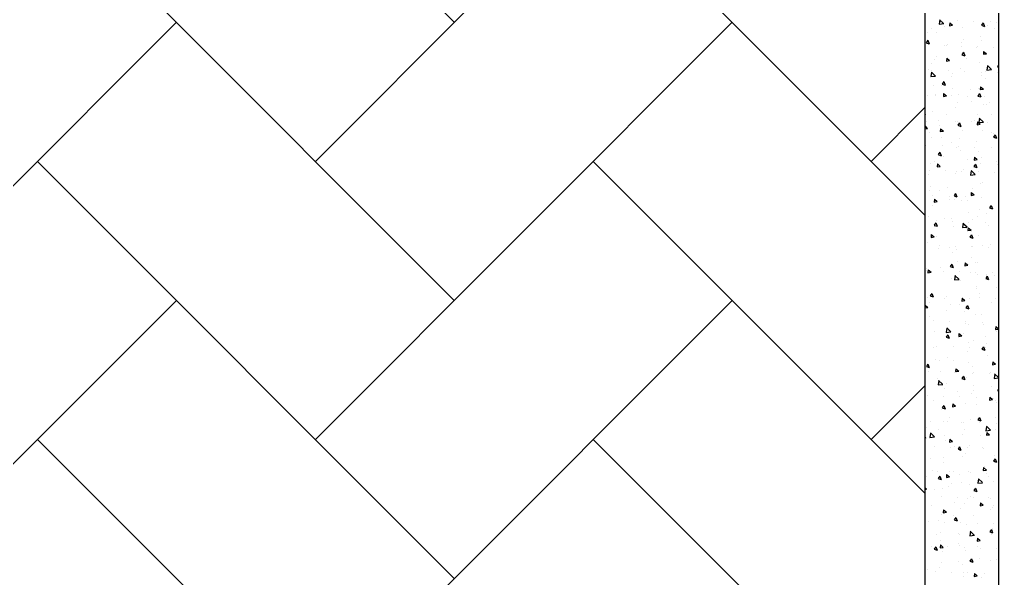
# Model space of a CAD drawing. Header units: millimetres. Extents: x 331487 to 517269, y 198509 to 399936.
# Drawn here: x 412902 to 414895, y 374397 to 375534 of the extents above; entities that cross this region are included whole.
import ezdxf

# ---------------------------------------------------------------- set-up
doc = ezdxf.new("R2010")
doc.units = ezdxf.units.MM
doc.header["$MEASUREMENT"] = 0
doc.layers.add('BEAM', color=1, linetype='Continuous', lineweight=5)
doc.layers.add('COLUMN', color=6, linetype='Continuous')

msp = doc.modelspace()

# ---------------------------------------------------------------- linework, layer by layer
at = {"layer": 'BEAM', "color": 253, "linetype": 'Continuous', "ltscale": 750}
for p, q in [((413787.3, 375528.6), (412938.8, 376377.1)), ((413504.5, 375245.7), (414353, 376094.2)), ((413787.3, 374962.9), (412938.8, 375811.4)), ((414745.1, 375136.4), (414070.2, 375811.4)), ((412373.1, 374680), (413221.7, 375528.6)), ((413504.5, 374680), (414353, 375528.6)), ((414635.9, 375245.7), (414745.1, 375355)), ((413787.3, 374397.2), (412938.8, 375245.7)), ((414745.1, 374570.8), (414070.2, 375245.7)), ((412373.1, 374114.3), (413221.7, 374962.9)), ((413504.5, 374114.3), (414353, 374962.9)), ((414635.9, 374680), (414745.1, 374789.3)), ((413549.6, 374069.2), (412938.8, 374680)), ((414681, 374069.3), (414070.2, 374680))]:
    msp.add_line(p, q, dxfattribs=at)
at = {"layer": 'COLUMN'}
for p, q in [((414745.1, 376429.3), (414745.1, 374069.3)), ((414895.1, 376429.3), (414895.1, 374069.3))]:
    msp.add_line(p, q, dxfattribs=at)
at = {"layer": 'COLUMN', "color": 2, "linetype": 'Continuous'}
for p, q in [((414759.8, 375516.8), (414759.8, 375516.8)), ((414775.6, 375533.6), (414774.2, 375524.7)), ((414774.2, 375524.7), (414783.7, 375525.8)), ((414775.3, 375533.9), (414783.4, 375526.1)), ((414778.6, 375533.1), (414778.6, 375533.1)), ((414785.3, 375519.6), (414785.3, 375519.6)), ((414796.1, 375527.2), (414795.5, 375521.2)), ((414795.5, 375521.2), (414801.8, 375522.4)), ((414796.1, 375527.2), (414801.8, 375522.4)), ((414811.9, 375531.9), (414811.9, 375531.9)), ((414821.4, 375518.3), (414821.4, 375518.3)), ((414845.2, 375530.7), (414845.2, 375530.7)), ((414864.3, 375527.3), (414860.9, 375522.4)), ((414860.9, 375522.4), (414867, 375520.3)), ((414864.3, 375527.3), (414867, 375520.3)), ((414872.4, 375521.3), (414872.4, 375521.3)), ((414878.4, 375529.4), (414878.4, 375529.4)), ((414886.4, 375516.5), (414886.4, 375516.5)), ((414892, 375528.9), (414892, 375528.9)), ((414750.8, 375508), (414750.8, 375508)), ((414768.2, 375507.3), (414768.2, 375507.3)), ((414858.9, 375500.2), (414858.9, 375500.2)), ((414751.5, 375492), (414748.2, 375487)), ((414748.2, 375487), (414754.2, 375485)), ((414751.5, 375492), (414754.2, 375485)), ((414752.8, 375482.4), (414752.8, 375482.4)), ((414754.7, 375486.2), (414754.7, 375486.2)), ((414786.1, 375481.2), (414786.1, 375481.2)), ((414790.2, 375481.7), (414790.2, 375481.7)), ((414791.7, 375482.5), (414791.7, 375482.5)), ((414819.3, 375487.8), (414819.3, 375487.8)), ((414819.4, 375479.9), (414819.4, 375479.9)), ((414824.7, 375493.3), (414824.7, 375493.3)), ((414851.4, 375478.3), (414851.4, 375478.3)), ((414852.7, 375478.7), (414852.7, 375478.7)), ((414860.8, 375492), (414860.8, 375492)), ((414885.9, 375477.5), (414885.9, 375477.5)), ((414769.8, 375458.5), (414769.8, 375458.5)), ((414789.8, 375455.5), (414789.3, 375449.5)), ((414789.8, 375455.5), (414795.5, 375450.7)), ((414824, 375467.6), (414820.7, 375462.7)), ((414820.7, 375462.7), (414826.7, 375460.6)), ((414824, 375467.6), (414826.7, 375460.6)), ((414829.7, 375455.4), (414829.7, 375455.4)), ((414864.1, 375467), (414864.1, 375467)), ((414865, 375469.4), (414864.5, 375463.4)), ((414864.5, 375463.4), (414870.8, 375464.5)), ((414865, 375469.4), (414870.8, 375464.5)), ((414870.1, 375467.9), (414870.1, 375467.9)), ((414759.1, 375444.9), (414759.1, 375444.9)), ((414765.9, 375453.9), (414765.9, 375453.9)), ((414789.3, 375449.5), (414795.5, 375450.7)), ((414817, 375434.4), (414817, 375434.4)), ((414856.7, 375446.8), (414856.7, 375446.8)), ((414873, 375440.1), (414871.6, 375431.2)), ((414872.7, 375440.4), (414880.8, 375432.6)), ((414895.1, 375441.2), (414893.2, 375438.3)), ((414893.2, 375438.3), (414895.1, 375437.7)), ((414752.5, 375432.8), (414752.5, 375432.8)), ((414757.6, 375418), (414767.1, 375419.1)), ((414759, 375426.8), (414757.7, 375418)), ((414758.7, 375427.1), (414766.9, 375419.3)), ((414759.8, 375431), (414759.8, 375431)), ((414762.4, 375419.8), (414762.4, 375419.8)), ((414793.1, 375429.8), (414793.1, 375429.8)), ((414798.6, 375418.6), (414798.6, 375418.6)), ((414801.8, 375424.2), (414801.8, 375424.2)), ((414826.4, 375428.6), (414826.4, 375428.6)), ((414859.7, 375427.4), (414859.7, 375427.4)), ((414861.4, 375420), (414861.4, 375420)), ((414867.9, 375414.5), (414867.9, 375414.5)), ((414869.1, 375429.1), (414869.1, 375429.1)), ((414871.6, 375431.2), (414881.1, 375432.3)), ((414893, 375426.2), (414893, 375426.2)), ((414763.7, 375400.5), (414763.7, 375400.5)), ((414779.8, 375400.2), (414779.8, 375400.2)), ((414783.8, 375408), (414780.4, 375403)), ((414780.4, 375403), (414786.5, 375400.9)), ((414783.8, 375408), (414786.5, 375400.9)), ((414858.7, 375397.6), (414858.2, 375391.7)), ((414858.7, 375397.6), (414864.5, 375392.8)), ((414750.2, 375379.4), (414750.2, 375379.4)), ((414766.2, 375380.5), (414766.2, 375380.5)), ((414767.4, 375382), (414767.4, 375382)), ((414783.5, 375383.8), (414783, 375377.8)), ((414783, 375377.8), (414789.3, 375378.9)), ((414783.5, 375383.8), (414789.3, 375378.9)), ((414799.5, 375379.3), (414799.5, 375379.3)), ((414801.9, 375393.5), (414801.9, 375393.5)), ((414814.8, 375381), (414814.8, 375381)), ((414832.8, 375378.1), (414832.8, 375378.1)), ((414838, 375392.2), (414838, 375392.2)), ((414856.3, 375383.6), (414852.9, 375378.6)), ((414852.9, 375378.6), (414859, 375376.6)), ((414854.4, 375393.4), (414854.4, 375393.4)), ((414856.3, 375383.6), (414859, 375376.6)), ((414858.2, 375391.7), (414864.5, 375392.8)), ((414866.1, 375376.9), (414866.1, 375376.9)), ((414806.8, 375355.6), (414806.8, 375355.6)), ((414811.8, 375365.8), (414811.8, 375365.8)), ((414841.3, 375367.2), (414841.3, 375367.2)), ((414865.6, 375361.1), (414865.6, 375361.1)), ((414871.4, 375361.7), (414871.4, 375361.7)), ((414877.4, 375365.9), (414877.4, 375365.9)), ((414745.1, 375344), (414746.2, 375341.3)), ((414745.1, 375341.6), (414746.2, 375341.3)), ((414761.4, 375347.1), (414761.4, 375347.1)), ((414789.8, 375341.9), (414789.8, 375341.9)), ((414852.2, 375340), (414852.2, 375340)), ((414880.7, 375340.9), (414880.7, 375340.9)), ((414745.1, 375317.6), (414750.3, 375312.6)), ((414748, 375326), (414748, 375326)), ((414773.7, 375328.6), (414773.7, 375328.6)), ((414775.7, 375318.8), (414775.7, 375318.8)), ((414807, 375327.4), (414807, 375327.4)), ((414812.5, 375327.6), (414812.5, 375327.6)), ((414816, 375323.9), (414812.7, 375319)), ((414812.7, 375319), (414818.7, 375316.9)), ((414816, 375323.9), (414818.7, 375316.9)), ((414840.3, 375326.1), (414840.3, 375326.1)), ((414846.3, 375329.3), (414846.3, 375329.3)), ((414852.5, 375325.9), (414851.9, 375319.9)), ((414851.9, 375319.9), (414858.2, 375321.1)), ((414852.5, 375325.9), (414858.2, 375321.1)), ((414856.4, 375333.4), (414855.1, 375324.5)), ((414855.1, 375324.5), (414864.6, 375325.6)), ((414856.2, 375333.7), (414864.3, 375325.9)), ((414873.6, 375324.9), (414873.6, 375324.9)), ((414745.1, 375311.7), (414750.6, 375312.3)), ((414754.8, 375303.7), (414754.8, 375303.7)), ((414777.2, 375312), (414776.7, 375306.1)), ((414776.7, 375306.1), (414783, 375307.2)), ((414777.2, 375312), (414783, 375307.2)), ((414821.8, 375307.5), (414821.8, 375307.5)), ((414863.3, 375307.7), (414863.3, 375307.7)), ((414881.4, 375303.4), (414881.4, 375303.4)), ((414888.5, 375299.6), (414885.2, 375294.6)), ((414885.7, 375303), (414885.7, 375303)), ((414888.5, 375299.6), (414891.2, 375292.6)), ((414747.5, 375278.4), (414747.5, 375278.4)), ((414759.2, 375293.7), (414759.2, 375293.7)), ((414779, 375293.8), (414779, 375293.8)), ((414780.8, 375277.2), (414780.8, 375277.2)), ((414799.8, 375283.6), (414799.8, 375283.6)), ((414814.1, 375276), (414814.1, 375276)), ((414815.2, 375292.5), (414815.2, 375292.5)), ((414849.9, 375286.7), (414849.9, 375286.7)), ((414885.2, 375294.6), (414891.2, 375292.6)), ((414745.7, 375272.6), (414745.7, 375272.6)), ((414775.8, 375264.2), (414772.4, 375259.3)), ((414772.4, 375259.3), (414778.5, 375257.2)), ((414775.8, 375264.2), (414778.5, 375257.2)), ((414784, 375255.9), (414784, 375255.9)), ((414810.3, 375274.3), (414810.3, 375274.3)), ((414818.5, 375267.5), (414818.5, 375267.5)), ((414847.3, 375274.8), (414847.3, 375274.8)), ((414854.6, 375266.2), (414854.6, 375266.2)), ((414880.6, 375273.6), (414880.6, 375273.6)), ((414756.9, 375240.3), (414756.9, 375240.3)), ((414764.8, 375245.4), (414764.8, 375245.4)), ((414771, 375240.3), (414770.4, 375234.3)), ((414770.4, 375234.3), (414776.7, 375235.5)), ((414771, 375240.3), (414776.7, 375235.5)), ((414831.8, 375249.2), (414831.8, 375249.2)), ((414848.3, 375239.9), (414844.9, 375234.9)), ((414846.2, 375254.2), (414845.7, 375248.2)), ((414845.7, 375248.2), (414851.9, 375249.4)), ((414846.2, 375254.2), (414851.9, 375249.4)), ((414848.3, 375239.9), (414851, 375232.9)), ((414857.9, 375241.2), (414857.9, 375241.2)), ((414861.1, 375254.4), (414861.1, 375254.4)), ((414891.5, 375245.1), (414891.5, 375245.1)), ((414894, 375239.9), (414894, 375239.9)), ((414752.9, 375219), (414752.9, 375219)), ((414753.9, 375227.9), (414753.9, 375227.9)), ((414787.2, 375226.7), (414787.2, 375226.7)), ((414808, 375220.9), (414808, 375220.9)), ((414809.8, 375225.2), (414809.8, 375225.2)), ((414820.5, 375225.5), (414820.5, 375225.5)), ((414823.4, 375229.6), (414823.4, 375229.6)), ((414839.9, 375226.7), (414838.5, 375217.8)), ((414838.5, 375217.8), (414848, 375218.9)), ((414839.6, 375226.9), (414847.7, 375219.1)), ((414844.9, 375234.9), (414851, 375232.9)), ((414847.7, 375233.3), (414847.7, 375233.3)), ((414853.7, 375224.3), (414853.7, 375224.3)), ((414887, 375223.1), (414887, 375223.1)), ((414858.8, 375201), (414858.8, 375201)), ((414862.9, 375203.3), (414862.9, 375203.3)), ((414754.6, 375187), (414754.6, 375187)), ((414756.2, 375194), (414756.2, 375194)), ((414761.4, 375176), (414761.4, 375176)), ((414774.8, 375187.1), (414774.8, 375187.1)), ((414792.3, 375192.7), (414792.3, 375192.7)), ((414808, 375180.2), (414804.7, 375175.2)), ((414804.7, 375175.2), (414810.7, 375173.2)), ((414808, 375180.2), (414810.7, 375173.2)), ((414839.9, 375182.5), (414839.4, 375176.5)), ((414839.4, 375176.5), (414845.7, 375177.6)), ((414839.9, 375182.5), (414845.7, 375177.6)), ((414841.8, 375190.9), (414841.8, 375190.9)), ((414845.4, 375179.9), (414845.4, 375179.9)), ((414761.2, 375156.1), (414761.2, 375156.1)), ((414764.7, 375168.6), (414764.2, 375162.6)), ((414764.2, 375162.6), (414770.4, 375163.8)), ((414764.7, 375168.6), (414770.4, 375163.8)), ((414794.7, 375174.8), (414794.7, 375174.8)), ((414795.6, 375167.7), (414795.6, 375167.7)), ((414805.7, 375167.5), (414805.7, 375167.5)), ((414819.8, 375166.9), (414819.8, 375166.9)), ((414828, 375173.6), (414828, 375173.6)), ((414831.8, 375166.4), (414831.8, 375166.4)), ((414861.2, 375172.3), (414861.2, 375172.3)), ((414880.5, 375155.9), (414877.2, 375150.9)), ((414880.5, 375155.9), (414883.2, 375148.9)), ((414894.5, 375171.1), (414894.5, 375171.1)), ((414835.1, 375141.4), (414835.1, 375141.4)), ((414856.6, 375147.6), (414856.6, 375147.6)), ((414871.2, 375140.1), (414871.2, 375140.1)), ((414877.2, 375150.9), (414883.2, 375148.9)), ((414752.4, 375133.6), (414752.4, 375133.6)), ((414767.8, 375120.5), (414764.4, 375115.6)), ((414764.4, 375115.5), (414770.4, 375113.5)), ((414767.8, 375120.5), (414770.4, 375113.5)), ((414768.4, 375124.7), (414768.4, 375124.7)), ((414784.8, 375128.7), (414784.8, 375128.7)), ((414800.6, 375129.8), (414800.6, 375129.8)), ((414801.7, 375123.4), (414801.7, 375123.4)), ((414823.3, 375119.9), (414822, 375111)), ((414823, 375120.2), (414831.2, 375112.4)), ((414835, 375122.2), (414835, 375122.2)), ((414843.1, 375126.5), (414843.1, 375126.5)), ((414851.8, 375132.6), (414851.8, 375132.6)), ((414868.3, 375121), (414868.3, 375121)), ((414758.4, 375096.9), (414757.9, 375090.9)), ((414758.4, 375096.9), (414764.2, 375092)), ((414803.5, 375114.1), (414803.5, 375114.1)), ((414822, 375111), (414831.5, 375112.1)), ((414829.9, 375108.6), (414829.9, 375108.6)), ((414833.6, 375110.7), (414833.1, 375104.8)), ((414833.1, 375104.8), (414839.4, 375105.9)), ((414833.6, 375110.7), (414839.4, 375105.9)), ((414840.3, 375096.2), (414836.9, 375091.2)), ((414840, 375103.5), (414840, 375103.5)), ((414840.3, 375096.2), (414843, 375089.2)), ((414874.5, 375115.1), (414874.5, 375115.1)), ((414750.1, 375080.2), (414750.1, 375080.2)), ((414757.9, 375090.9), (414764.2, 375092)), ((414769.5, 375093), (414769.5, 375093)), ((414836.9, 375091.2), (414843, 375089.2)), ((414854.3, 375094.2), (414854.3, 375094.2)), ((414879.5, 375077.2), (414879.5, 375077.2)), ((414772.8, 375067.9), (414772.8, 375067.9)), ((414774.8, 375074.1), (414774.8, 375074.1)), ((414794.9, 375070.4), (414794.9, 375070.4)), ((414801.2, 375060.7), (414801.2, 375060.7)), ((414808.1, 375072.9), (414808.1, 375072.9)), ((414808.9, 375066.7), (414808.9, 375066.7)), ((414840.9, 375073.1), (414840.9, 375073.1)), ((414841.4, 375071.7), (414841.4, 375071.7)), ((414861.8, 375074.2), (414861.8, 375074.2)), ((414874.7, 375070.5), (414874.7, 375070.5)), ((414800, 375036.5), (414796.7, 375031.5)), ((414800, 375036.5), (414802.7, 375029.5)), ((414812.2, 375041.6), (414812.2, 375041.6)), ((414827.4, 375039), (414826.8, 375033)), ((414827.4, 375039), (414833.1, 375034.2)), ((414839.9, 375050.3), (414839.9, 375050.3)), ((414848.4, 375040.4), (414848.4, 375040.4)), ((414852.1, 375040.8), (414852.1, 375040.8)), ((414745.2, 375016.2), (414745.2, 375016.2)), ((414747.9, 375026.8), (414747.9, 375026.8)), ((414749, 375023.4), (414749, 375023.4)), ((414752.1, 375025.1), (414751.6, 375019.2)), ((414751.6, 375019.2), (414757.9, 375020.3)), ((414752.1, 375025.1), (414757.9, 375020.3)), ((414777.8, 375030.1), (414777.8, 375030.1)), ((414782.3, 375022.2), (414782.3, 375022.2)), ((414796.7, 375031.5), (414802.7, 375029.5)), ((414815.6, 375021), (414815.6, 375021)), ((414826.8, 375033), (414833.1, 375034.2)), ((414838.6, 375019.7), (414838.6, 375019.7)), ((414848.9, 375019.8), (414848.9, 375019.8)), ((414871.8, 375015.9), (414871.8, 375015.9)), ((414882.2, 375018.6), (414882.2, 375018.6)), ((414799, 375007.3), (414799, 375007.3)), ((414804.9, 375012.1), (414804.9, 375012.1)), ((414806.8, 375013.2), (414805.4, 375004.3)), ((414805.4, 375004.3), (414814.9, 375005.4)), ((414806.5, 375013.5), (414814.6, 375005.7)), ((414817.2, 375003.8), (414817.2, 375003.8)), ((414851.6, 375015.3), (414851.6, 375015.3)), ((414872.5, 375012.2), (414869.2, 375007.2)), ((414869.2, 375007.2), (414875.2, 375005.2)), ((414872.5, 375012.2), (414875.2, 375005.2)), ((414887.8, 375014.1), (414887.8, 375014.1)), ((414746.6, 374993.2), (414746.6, 374993.2)), ((414759.8, 374976.8), (414756.4, 374971.8)), ((414759.8, 374976.8), (414762.4, 374969.8)), ((414849.8, 374987.4), (414849.8, 374987.4)), ((414849.9, 374992), (414849.9, 374992)), ((414856.6, 374977.5), (414856.6, 374977.5)), ((414891.1, 374989), (414891.1, 374989)), ((414745.6, 374973.4), (414745.6, 374973.4)), ((414749.9, 374968.2), (414749.9, 374968.2)), ((414755.2, 374957.9), (414755.2, 374957.9)), ((414756.1, 374972.1), (414756.1, 374972.1)), ((414756.4, 374971.8), (414762.4, 374969.8)), ((414786.1, 374966.9), (414786.1, 374966.9)), ((414789.4, 374970.9), (414789.4, 374970.9)), ((414821.1, 374967.3), (414820.6, 374961.3)), ((414820.6, 374961.3), (414826.8, 374962.5)), ((414821.1, 374967.3), (414826.8, 374962.5)), ((414822.7, 374969.6), (414822.7, 374969.6)), ((414836.4, 374966.4), (414836.4, 374966.4)), ((414855.9, 374968.4), (414855.9, 374968.4)), ((414881.8, 374957.6), (414881.8, 374957.6)), ((414889.2, 374967.2), (414889.2, 374967.2)), ((414745.9, 374953.4), (414745.3, 374947.4)), ((414745.3, 374947.4), (414751.6, 374948.6)), ((414745.9, 374953.4), (414751.6, 374948.6)), ((414789.4, 374941.9), (414789.4, 374941.9)), ((414796.7, 374954), (414796.7, 374954)), ((414814.9, 374953.8), (414814.9, 374953.8)), ((414825.5, 374940.6), (414825.5, 374940.6)), ((414832.3, 374952.5), (414828.9, 374947.5)), ((414828.9, 374947.5), (414835, 374945.5)), ((414832.3, 374952.5), (414835, 374945.5)), ((414754.9, 374930.3), (414754.9, 374930.3)), ((414762.5, 374921.6), (414762.5, 374921.6)), ((414795.8, 374920.3), (414795.8, 374920.3)), ((414829.1, 374919.1), (414829.1, 374919.1)), ((414847.6, 374934.1), (414847.6, 374934.1)), ((414859.9, 374933.6), (414859.9, 374933.6)), ((414862.3, 374917.9), (414862.3, 374917.9)), ((414765.2, 374899.6), (414765.2, 374899.6)), ((414790.2, 374906.5), (414788.9, 374897.6)), ((414788.9, 374897.6), (414798.3, 374898.7)), ((414789.9, 374906.8), (414798.1, 374899)), ((414794.3, 374904), (414794.3, 374904)), ((414794.5, 374900.6), (414794.5, 374900.6)), ((414828.8, 374915.6), (414828.8, 374915.6)), ((414834.1, 374913), (414834.1, 374913)), ((414864.9, 374914.3), (414864.9, 374914.3)), ((414890, 374909.4), (414889.5, 374903.5)), ((414889.5, 374903.5), (414895.1, 374904.5)), ((414890, 374909.4), (414895.1, 374905.2)), ((414891.8, 374899.3), (414891.8, 374899.3)), ((414745.1, 374877), (414745.3, 374876.9)), ((414745.1, 374876.8), (414745.3, 374876.9)), ((414792, 374892.8), (414788.6, 374887.8)), ((414788.6, 374887.8), (414794.7, 374885.8)), ((414792, 374892.8), (414794.7, 374885.8)), ((414814.8, 374895.6), (414814.3, 374889.6)), ((414814.3, 374889.6), (414820.6, 374890.7)), ((414814.8, 374895.6), (414820.6, 374890.7)), ((414824.9, 374895.5), (414824.9, 374895.5)), ((414833.8, 374877.7), (414833.8, 374877.7)), ((414845.3, 374880.7), (414845.3, 374880.7)), ((414868.2, 374889.3), (414868.2, 374889.3)), ((414763.2, 374867.2), (414763.2, 374867.2)), ((414770, 374869.6), (414770, 374869.6)), ((414803.3, 374868.4), (414803.3, 374868.4)), ((414831.9, 374859.6), (414831.9, 374859.6)), ((414836.5, 374867.2), (414836.5, 374867.2)), ((414864.5, 374868.5), (414861.2, 374863.5)), ((414861.2, 374863.5), (414867.2, 374861.5)), ((414864.5, 374868.5), (414867.2, 374861.5)), ((414869.8, 374866), (414869.8, 374866)), ((414869.9, 374875.3), (414869.9, 374875.3)), ((414766.5, 374842.1), (414766.5, 374842.1)), ((414775.2, 374841.3), (414775.2, 374841.3)), ((414792.2, 374847.2), (414792.2, 374847.2)), ((414802.7, 374840.9), (414802.7, 374840.9)), ((414834.9, 374837.1), (414834.9, 374837.1)), ((414873.2, 374851.4), (414873.2, 374851.4)), ((414883.8, 374837.7), (414883.2, 374831.7)), ((414883.8, 374837.7), (414889.5, 374832.9)), ((414751.7, 374833.1), (414748.4, 374828.1)), ((414748.4, 374828.1), (414754.4, 374826.1)), ((414751.7, 374833.1), (414754.4, 374826.1)), ((414753.3, 374817.3), (414753.3, 374817.3)), ((414777, 374818.3), (414777, 374818.3)), ((414808.5, 374823.8), (414808, 374817.9)), ((414808, 374817.8), (414814.3, 374819)), ((414808.5, 374823.8), (414814.3, 374819)), ((414810.3, 374817.1), (414810.3, 374817.1)), ((414843, 374827.3), (414843, 374827.3)), ((414879.9, 374817), (414879.9, 374817)), ((414883.2, 374831.7), (414889.5, 374832.9)), ((414771.5, 374804.3), (414771.5, 374804.3)), ((414773.7, 374799.8), (414772.3, 374790.9)), ((414773.4, 374800), (414781.5, 374792.3)), ((414806, 374815.8), (414806, 374815.8)), ((414824.3, 374808.8), (414820.9, 374803.8)), ((414820.9, 374803.8), (414826.9, 374801.8)), ((414824.3, 374808.8), (414826.9, 374801.8)), ((414829.6, 374806.2), (414829.6, 374806.2)), ((414842.1, 374814.6), (414842.1, 374814.6)), ((414843.6, 374815.9), (414843.6, 374815.9)), ((414876.9, 374814.6), (414876.9, 374814.6)), ((414887.6, 374813), (414886.3, 374804.1)), ((414886.3, 374804.1), (414895.1, 374805.2)), ((414887.4, 374813.3), (414895.1, 374805.8)), ((414894.1, 374807.8), (414894.1, 374807.8)), ((414772.3, 374790.9), (414781.8, 374792)), ((414785.2, 374782.9), (414785.2, 374782.9)), ((414790, 374793.8), (414790, 374793.8)), ((414810.9, 374778), (414810.9, 374778)), ((414844.9, 374778.8), (414844.9, 374778.8)), ((414845.4, 374789.5), (414845.4, 374789.5)), ((414881.5, 374788.2), (414881.5, 374788.2)), ((414895.1, 374782), (414893.4, 374779.5)), ((414893.4, 374779.5), (414895.1, 374778.9)), ((414750.1, 374769), (414750.1, 374769)), ((414763.3, 374759), (414763.3, 374759)), ((414783.4, 374767.8), (414783.4, 374767.8)), ((414816.7, 374766.6), (414816.7, 374766.6)), ((414840.8, 374773.9), (414840.8, 374773.9)), ((414850, 374765.3), (414850, 374765.3)), ((414877.5, 374766), (414877, 374760)), ((414877, 374760), (414883.2, 374761.2)), ((414877.5, 374766), (414883.2, 374761.2)), ((414883.3, 374764.1), (414883.3, 374764.1)), ((414884.8, 374763.2), (414884.8, 374763.2)), ((414889.9, 374758.7), (414889.9, 374758.7)), ((414779.8, 374741.1), (414779.8, 374741.1)), ((414784, 374749.1), (414780.6, 374744.1)), ((414780.6, 374744.1), (414786.7, 374742.1)), ((414784, 374749.1), (414786.7, 374742.1)), ((414787.7, 374740.4), (414787.7, 374740.4)), ((414802.3, 374752.1), (414801.7, 374746.1)), ((414801.7, 374746.1), (414808, 374747.3)), ((414802.3, 374752.1), (414808, 374747.3)), ((414827.4, 374752.8), (414827.4, 374752.8)), ((414850.4, 374751.6), (414850.4, 374751.6)), ((414891.9, 374754.4), (414891.9, 374754.4)), ((414757.6, 374717), (414757.6, 374717)), ((414795.3, 374724.6), (414795.3, 374724.6)), ((414838.5, 374720.5), (414838.5, 374720.5)), ((414856.5, 374724.7), (414853.2, 374719.8)), ((414853.2, 374719.8), (414859.2, 374717.7)), ((414854.9, 374720.5), (414854.9, 374720.5)), ((414856.5, 374724.7), (414859.2, 374717.7)), ((414889.8, 374725.3), (414889.8, 374725.3)), ((414748.7, 374704.5), (414748.7, 374704.5)), ((414773.3, 374700.7), (414773.3, 374700.7)), ((414783.1, 374716.1), (414783.1, 374716.1)), ((414790.9, 374715.8), (414790.9, 374715.8)), ((414819.3, 374714.8), (414819.3, 374714.8)), ((414824.2, 374714.6), (414824.2, 374714.6)), ((414825.1, 374699.5), (414825.1, 374699.5)), ((414857.5, 374713.4), (414857.5, 374713.4)), ((414871.1, 374706.3), (414869.7, 374697.4)), ((414869.7, 374697.4), (414879.2, 374698.5)), ((414870.8, 374706.6), (414878.9, 374698.8)), ((414889.6, 374701.1), (414889.6, 374701.1)), ((414890.8, 374712.2), (414890.8, 374712.2)), ((414745.1, 374685.7), (414746.4, 374682.4)), ((414745.1, 374682.8), (414746.4, 374682.4)), ((414755.7, 374684.1), (414765.2, 374685.2)), ((414757.1, 374693), (414755.8, 374684.1)), ((414756.8, 374693.3), (414765, 374685.5)), ((414785.4, 374687.1), (414785.4, 374687.1)), ((414788.1, 374678.2), (414788.1, 374678.2)), ((414796, 374680.4), (414795.5, 374674.4)), ((414796, 374680.4), (414801.7, 374675.6)), ((414822.6, 374689.8), (414822.6, 374689.8)), ((414858.7, 374688.5), (414858.7, 374688.5)), ((414871.2, 374694.3), (414870.7, 374688.3)), ((414870.7, 374688.3), (414877, 374689.4)), ((414871.2, 374694.3), (414876.9, 374689.4)), ((414764.7, 374665.7), (414764.7, 374665.7)), ((414795.5, 374674.4), (414801.7, 374675.6)), ((414798, 374664.5), (414798, 374664.5)), ((414805.3, 374666.3), (414805.3, 374666.3)), ((414816.2, 374665.1), (414812.9, 374660.1)), ((414812.9, 374660.1), (414818.9, 374658)), ((414816.2, 374665.1), (414818.9, 374658.1)), ((414831.2, 374663.3), (414831.2, 374663.3)), ((414836.3, 374667.2), (414836.3, 374667.2)), ((414862, 374663.5), (414862, 374663.5)), ((414864.5, 374662.1), (414864.5, 374662.1)), ((414864.9, 374662.2), (414864.9, 374662.2)), ((414757, 374641.3), (414757, 374641.3)), ((414783.3, 374642.4), (414783.3, 374642.4)), ((414822.8, 374646.1), (414822.8, 374646.1)), ((414827.5, 374651.9), (414827.5, 374651.9)), ((414888.8, 374640.7), (414885.4, 374635.7)), ((414887.4, 374647.7), (414887.4, 374647.7)), ((414888.8, 374640.7), (414891.5, 374633.7)), ((414783.2, 374633.7), (414783.2, 374633.7)), ((414864.9, 374622.5), (414864.4, 374616.6)), ((414864.4, 374616.5), (414870.7, 374617.7)), ((414864.9, 374622.5), (414870.7, 374617.7)), ((414867, 374625.6), (414867, 374625.6)), ((414885.4, 374635.7), (414891.5, 374633.7)), ((414748.3, 374604.2), (414748.3, 374604.2)), ((414760.3, 374616.3), (414760.3, 374616.3)), ((414771.1, 374615.2), (414771.1, 374615.2)), ((414776, 374605.4), (414772.6, 374600.4)), ((414772.6, 374600.4), (414778.7, 374598.4)), ((414776, 374605.4), (414778.7, 374598.4)), ((414789.7, 374608.7), (414789.2, 374602.7)), ((414789.2, 374602.7), (414795.5, 374603.8)), ((414789.7, 374608.7), (414795.5, 374603.8)), ((414796.4, 374615), (414796.4, 374615)), ((414804.4, 374614), (414804.4, 374614)), ((414815.3, 374608), (414815.3, 374608)), ((414834, 374613.8), (414834, 374613.8)), ((414837.6, 374612.8), (414837.6, 374612.8)), ((414854.5, 374599.6), (414853.2, 374590.7)), ((414854.3, 374599.8), (414862.4, 374592.1)), ((414870.9, 374611.5), (414870.9, 374611.5)), ((414874.9, 374603.9), (414874.9, 374603.9)), ((414745.1, 374581.9), (414748.4, 374578.8)), ((414745.1, 374578.1), (414748.7, 374578.5)), ((414765.3, 374578.4), (414765.3, 374578.4)), ((414780.9, 374580.3), (414780.9, 374580.3)), ((414793.3, 374584), (414793.3, 374584)), ((414799.7, 374590), (414799.7, 374590)), ((414820.6, 374592.7), (414820.6, 374592.7)), ((414835.9, 374588.7), (414835.9, 374588.7)), ((414848.5, 374581), (414845.1, 374576.1)), ((414848.5, 374581), (414851.2, 374574)), ((414853.2, 374590.7), (414862.7, 374591.8)), ((414885.1, 374594.3), (414885.1, 374594.3)), ((414745.3, 374564.5), (414745.3, 374564.5)), ((414778.6, 374563.3), (414778.6, 374563.3)), ((414811.9, 374562), (414811.9, 374562)), ((414831.8, 374560.4), (414831.8, 374560.4)), ((414839.1, 374563.7), (414839.1, 374563.7)), ((414845.1, 374576.1), (414851.2, 374574)), ((414845.1, 374560.8), (414845.1, 374560.8)), ((414875.3, 374562.4), (414875.3, 374562.4)), ((414878.4, 374559.6), (414878.4, 374559.6)), ((414758.3, 374545.8), (414758.3, 374545.8)), ((414804.7, 374552.1), (414804.7, 374552.1)), ((414818.3, 374539.3), (414818.3, 374539.3)), ((414825.3, 374549.7), (414825.3, 374549.7)), ((414858.7, 374550.8), (414858.1, 374544.8)), ((414858.1, 374544.8), (414864.4, 374546)), ((414858.7, 374550.8), (414864.4, 374546)), ((414882.9, 374540.9), (414882.9, 374540.9)), ((414884.9, 374545.5), (414884.9, 374545.5)), ((414778.7, 374526.9), (414778.7, 374526.9)), ((414783.4, 374536.9), (414782.9, 374530.9)), ((414782.9, 374530.9), (414789.2, 374532.1)), ((414783.4, 374536.9), (414789.2, 374532.1)), ((414803.3, 374525.7), (414803.3, 374525.7)), ((414808.2, 374521.3), (414804.9, 374516.4)), ((414808.2, 374521.3), (414810.9, 374514.3)), ((414844.1, 374525.8), (414844.1, 374525.8)), ((414878.6, 374537.4), (414878.6, 374537.4)), ((414752.3, 374513.1), (414752.3, 374513.1)), ((414773.6, 374515.3), (414773.6, 374515.3)), ((414785.6, 374511.9), (414785.6, 374511.9)), ((414804.9, 374516.4), (414810.9, 374514.3)), ((414818.9, 374510.7), (414818.9, 374510.7)), ((414829.5, 374507), (414829.5, 374507)), ((414852.2, 374509.5), (414852.2, 374509.5)), ((414883.6, 374499.5), (414883.6, 374499.5)), ((414885.5, 374508.3), (414885.5, 374508.3)), ((414768.3, 374487.5), (414768.3, 374487.5)), ((414776.9, 374490.3), (414776.9, 374490.3)), ((414813, 374489), (414813, 374489)), ((414816.1, 374485.9), (414816.1, 374485.9)), ((414835.3, 374491.4), (414835.3, 374491.4)), ((414838, 374492.8), (414836.6, 374484)), ((414836.6, 374483.9), (414846.1, 374485.1)), ((414837.7, 374493.1), (414845.8, 374485.3)), ((414852.4, 374479.1), (414851.9, 374473.1)), ((414852.4, 374479.1), (414858.1, 374474.3)), ((414880.8, 374497), (414877.4, 374492)), ((414877.4, 374492), (414883.4, 374490)), ((414880.6, 374487.5), (414880.6, 374487.5)), ((414880.8, 374497), (414883.4, 374490)), ((414895, 374487.2), (414895, 374487.2)), ((414758.7, 374462.6), (414758.7, 374462.6)), ((414768, 374461.7), (414764.6, 374456.7)), ((414768, 374461.7), (414770.7, 374454.6)), ((414776.4, 374473.5), (414776.4, 374473.5)), ((414777.2, 374465.2), (414776.6, 374459.2)), ((414776.6, 374459.2), (414782.9, 374460.4)), ((414777.2, 374465.2), (414782.9, 374460.4)), ((414792, 374461.4), (414792, 374461.4)), ((414813.3, 374467.4), (414813.3, 374467.4)), ((414816.3, 374463.9), (414816.3, 374463.9)), ((414825.3, 374460.2), (414825.3, 374460.2)), ((414851.9, 374473.1), (414858.1, 374474.3)), ((414852.5, 374462.7), (414852.5, 374462.7)), ((414858.6, 374459), (414858.6, 374459)), ((414764.6, 374456.7), (414770.7, 374454.6)), ((414781.9, 374452.4), (414781.9, 374452.4)), ((414827.3, 374453.6), (414827.3, 374453.6)), ((414891.9, 374457.8), (414891.9, 374457.8)), ((414774.2, 374420.1), (414774.2, 374420.1)), ((414778.3, 374429.2), (414778.3, 374429.2)), ((414813.8, 374432.5), (414813.8, 374432.5)), ((414821.3, 374426.1), (414821.3, 374426.1)), ((414840.5, 374437.3), (414837.1, 374432.3)), ((414837.1, 374432.3), (414843.2, 374430.3)), ((414840.5, 374437.3), (414843.2, 374430.3)), ((414845.3, 374433), (414845.3, 374433)), ((414855.7, 374437.6), (414855.7, 374437.6)), ((414878.4, 374434.2), (414878.4, 374434.2)), ((414891.9, 374436.4), (414891.9, 374436.4)), ((414750.7, 374415.5), (414750.7, 374415.5)), ((414766.2, 374410.7), (414766.2, 374410.7)), ((414799.5, 374409.5), (414799.5, 374409.5)), ((414823.3, 374409.1), (414823.3, 374409.1)), ((414825, 374400.2), (414825, 374400.2)), ((414832.8, 374408.2), (414832.8, 374408.2)), ((414846.1, 374407.3), (414845.6, 374401.4)), ((414845.6, 374401.4), (414851.9, 374402.5)), ((414846.1, 374407.3), (414851.8, 374402.5)), ((414860.7, 374399.8), (414860.7, 374399.8)), ((414866.1, 374407), (414866.1, 374407))]:
    msp.add_line(p, q, dxfattribs=at)

doc.saveas('drawing.dxf')
